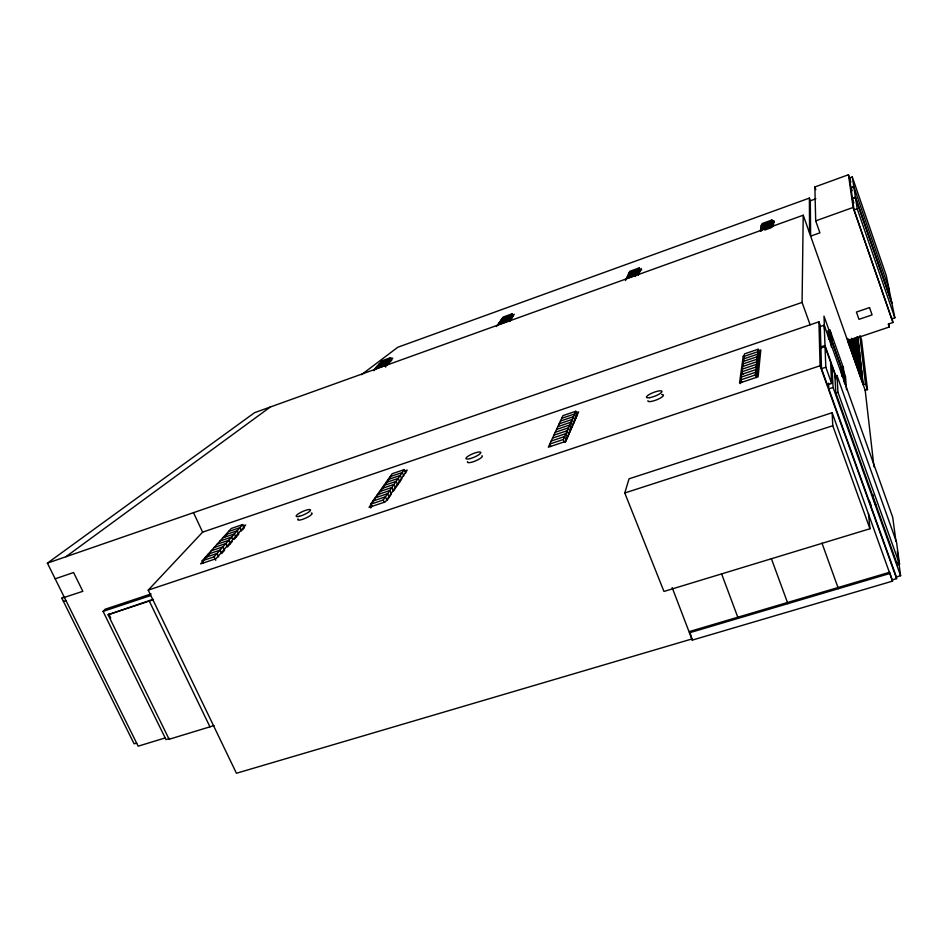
<?xml version="1.0" encoding="UTF-8"?>
<svg xmlns="http://www.w3.org/2000/svg" width="948" height="948" viewBox="0 0 948 948"><rect width="100%" height="100%" fill="white"/><g stroke="black" fill="none" stroke-linecap="round" stroke-linejoin="round"><path stroke-width="1.42" d="M810.125 324.82L802.079 302.412L803.229 215.208L254.55 412.688L47.4 563.136L138.159 746.183L165.035 737.971M787.895 603.651L771.352 558.573M738.219 618.357L721.547 573.741M773.331 226.086L773.888 220.588L771.34 221.512M756.338 377.577L755.366 374.958L758.116 349.243L744.441 353.9L740.447 383.584M761.007 231.395L762.062 223.574L771.945 219.995L771.115 227.757L764.799 230.032M760.426 230.731L761.185 225.174L761.682 226.548M868.463 513.496L869.944 528.747L663.956 591.445L624.768 492.972L629.034 478.823L832.154 412.724L892.53 581.124L692.253 640.125L690.049 632.731M692.253 640.125L672.156 587.594M565.281 442.266L568.693 434.421L567.2 430.7L553.881 435.191M569.12 433.461L572.438 425.865L570.957 422.204L557.851 426.636M572.841 424.929L577.237 414.869L575.803 411.266L562.934 415.639L548.335 447.207L565.731 441.365L578.612 411.859L575.863 412.795M638.407 274.861L641.204 268.462M564.333 442.005L563.313 439.481L575.803 411.266M635.373 276.591L639.201 267.917L629.756 271.329L625.479 280.584M396.276 486.928L401.774 478.93L400.257 475.434L388.04 479.581M509.337 321.455L514.29 314.25M371.628 506.659L370.573 504.253L383.253 499.987L404.298 469.604L405.791 473.064M513.283 316.359L512.24 313.764L506.777 321.645L497.57 324.963M370.692 507.986L372.363 505.604M370.573 504.253L392.188 473.716L404.298 469.604M496.42 326.574L503.198 317.023L512.24 313.764M374.922 499.075L369.056 507.358L385.386 501.883L407.213 470.113L404.618 470.99M376.593 496.705L384.13 486.051M385.8 483.681L390.825 476.583M497.878 325.211L501.871 319.571M153.043 599.326L108.084 614.742L169.123 739.274L169.739 738.445L165.995 739.594L103.083 611.377L105.181 609.22L151.111 593.934M232.224 541.557L227.473 546.96L225.885 543.536L214.153 547.494M234.097 539.424L238.754 534.127L237.201 530.773L225.671 534.684M242.415 529.968L244.228 527.906L242.688 524.576L231.265 528.463L202.173 560.825L203.263 563.148M385.255 366.627L392.768 358.095M202.173 560.825L214.106 556.82L242.688 524.576M390.671 357.645L383.122 366.153L374.318 369.329L382.008 360.773L390.671 357.645L391.737 360.169L390.256 361.852L389.178 359.328L380.492 362.456M203.559 560.6L200.621 563.882L215.978 558.728L245.686 525.014L243.02 525.927M205.526 558.419L210.432 552.945M225.138 536.556L227.093 534.376M373.939 370.692L378.75 365.336M692.455 638.81L236.443 773.26L148.232 590.118L202.623 532.148L818.918 321.81L820.423 325.994M136.69 743.22L134.071 743.753L61.845 598.212L63.907 596.636M361.484 374.697L397.805 347.252L809.379 198.096L810.327 200.798L810.635 236.135L819.913 232.841L815.695 220.872L814.865 186.969L848.46 174.74L850.913 182.111M65.827 556.772L270.275 407.036M852.288 176.921L849.467 177.94L854.077 209.899L891.748 318.836L894.853 317.793L886.321 275.761L852.288 176.921L857.217 208.785L894.853 317.793M810.327 200.798L815.873 198.784M853.864 187.064L850.937 188.119L851.908 190.915M502.084 318.587L511.162 315.317L512.216 317.924M629.093 272.763L638.585 269.339L639.604 272.017M378.963 364.162L387.685 361.01L388.763 363.558M500.971 320.163L510.071 316.881L511.138 319.488M628.429 274.197L637.945 270.773L638.976 273.462L638.348 274.908L637.305 272.206L627.754 275.655M761.718 226.134L771.672 222.543L772.667 225.316M639.011 270.773L641.713 269.801M771.838 222.887L774.374 221.974M377.423 365.869L386.168 362.717L387.258 365.264M499.845 321.751L508.981 318.457L510.048 321.076M761.54 227.437L771.542 223.835L772.537 226.619L772.94 222.756L771.945 219.995M375.882 367.587L384.651 364.423L385.753 366.983M498.719 323.351L507.879 320.045M627.078 277.112L636.665 273.652M761.363 228.741L771.399 225.126L772.063 226.999M626.403 278.582L636.025 275.121M761.185 230.068L771.257 226.442M852.394 198.227L855.416 197.137L891.736 302.448M852.477 198.76L855.499 197.682L891.878 303.159M815.695 220.872L853.117 207.458L848.46 174.74M854.077 209.899L857.217 208.785M47.4 563.136L802.079 302.412M55.174 578.813L73.589 572.521L82.843 591.315L61.845 598.212M895.955 541.308L892.696 517.241L824.215 325.2L820.281 326.539L821.501 368.654L827.331 384.864L831.633 383.442L830.602 362.195L825.033 346.613L820.909 347.999M758.116 350.843L760.817 349.931L758.104 376.818L739.523 383.051L743.256 355.891L743.943 357.763M228.492 531.555L239.963 527.657L241.503 530.999M390.126 476.631L402.296 472.507L403.789 475.979M561.69 418.341L574.606 413.956L576.052 417.57M744.097 356.365L757.855 351.696L759.241 355.464M560.422 421.078L573.41 416.67L574.867 420.308M743.765 358.865L757.594 354.173L758.981 357.953M828.635 339.325L828.232 330.71L829.974 330.117L843.424 367.895L844.609 383.833M222.839 537.836L234.405 533.914L235.969 537.291M385.931 482.556L398.207 478.396L399.724 481.904M559.142 423.851L572.189 419.419L573.659 423.069M743.422 361.378L757.322 356.673L758.732 360.477M219.972 541.024L231.596 537.089L232.639 539.353M383.81 485.566L396.134 481.383L397.662 484.914M743.078 363.925L757.049 359.197L758.459 363.025M217.08 544.247L228.752 540.301L230.328 543.702M381.653 488.599L394.048 484.404L395.589 487.947L393.479 491.017L391.939 487.462L379.484 491.656M556.535 429.456L569.724 425L571.206 428.686M742.734 366.497L756.777 361.757L758.199 365.596M555.22 432.312L568.468 427.844L569.961 431.541M742.379 369.104L756.504 364.34L757.926 368.191M211.203 550.776L222.981 546.806L224.581 550.243L221.666 553.561L220.054 550.113L208.228 554.094M377.292 494.761L389.794 490.543L391.358 494.109L387.033 500.414L385.457 496.799L372.837 501.054M820.873 346.909L824.985 345.522L824.215 325.2M892.08 318.291L892.909 322.521L888.252 324.098L889.26 327.001L847.725 340.984L847.512 338.495M375.076 497.89L387.637 493.659L389.201 497.25M552.53 438.106L565.92 433.603L567.425 437.336M741.668 374.401L755.947 369.59L757.381 373.488M205.218 557.448L217.092 553.454L218.715 556.914M551.167 441.057L564.629 436.53L566.146 440.287M741.3 377.079L755.651 372.256L757.108 376.178L759.502 353L758.116 349.243M563.313 439.481L549.793 444.031L550.812 446.532M755.366 374.958L740.933 379.804L741.905 382.423M856.696 340.936L858.082 340.474L858.687 345.878L855.831 337.749M857.324 346.719L858.734 346.245L859.35 351.779M857.964 352.632L859.386 352.158L854.563 338.46M148.232 590.118L820.079 365.774L818.918 321.81M821.501 368.654L825.815 367.22L825.033 346.613M858.627 358.711L860.073 358.237L853.212 338.815M103.083 611.377L150.531 595.593M841.765 376.166L841.137 367.314L842.879 366.746L843.969 381.487M859.563 367.35L859.303 364.944L860.76 364.459L861.436 370.455M108.084 614.742L153.481 599.681M834.892 376.155L836.954 375.467L896.535 542.161L899.534 564.202L897.436 564.818L835.84 393.041L834.892 376.155L835.887 378.927M860.713 377.932L862.206 377.434L862.917 383.762L847.962 341.505L847.713 338.59M892.376 579.868L896.595 578.624L896.381 576.965L828.789 388.905L833.079 387.483L831.989 366.07L835.97 377.209M835.84 393.041L837.973 392.342L836.954 375.467M859.895 336.078L865.477 383.94L863.19 384.687L857.822 336.73M873.961 466.772L865.204 390.375L867.491 389.628L861.542 339.799L860.18 335.924M624.768 492.972L832.771 425.735L832.154 412.724M169.123 739.274L214.094 725.564M689.563 631.51L889.627 572.248L892.53 581.124M689.362 632.814L889.781 573.493M896.381 576.965L900.6 575.72L899.048 564.261M63.386 601.316L65.993 600.629M108.783 614.02L110.726 617.989M149.286 601.068L209.946 726.832M193.499 512.667L202.623 532.148M214.106 556.82L215.741 560.304M383.253 499.987L384.319 502.404M639.201 267.917L640.232 270.595M742.983 374.318L742.023 371.735L756.22 366.947L757.653 370.822M821.987 543.157L838.411 588.696M762.891 227.603L761.896 224.842L771.814 221.263L772.81 224.036M832.771 425.735L869.944 528.747M837.973 392.342L899.534 564.202M825.815 367.22L831.633 383.442M833.079 387.483L900.6 575.72M869.257 500.426L871.354 506.244M820.079 365.774L896.595 578.624M829.37 331.196L823.99 316.111L824.487 329.086M830.839 335.308L832.297 339.42M842.073 366.852L845.486 376.451L846.517 389.723M828.232 330.71L829.204 333.412M831.597 340.154L841.208 367.125M829.832 335.568L841.137 367.314M824.985 345.522L836.409 377.47M856.838 336.801L858.295 340.948M855.866 338.116L858.947 346.719M854.515 338.081L859.611 352.644M853.176 338.436L860.286 358.711M851.624 338.294L860.725 364.068L860.073 358.237M851.66 338.673L860.985 364.944M850.309 339.254L861.696 371.355M850.676 340.522L859.303 364.944M865.477 383.94L867.491 389.628M848.887 339.467L862.159 377.02L861.483 370.869L860.002 371.355L860.393 375.053M848.827 339.751L862.431 377.932M803.229 215.208L865.204 390.375M814.865 186.969L815.813 189.671M851.825 190.406L850.866 187.609L853.781 186.555L889.034 289.164M852.951 200.147L853.911 202.931M853.117 207.458L892.909 322.521M888.738 324.157L889.26 327.001M897.306 551.38L897.886 555.67M898.277 558.538L898.668 561.394M897.069 562.069L897.436 564.818M857.75 337.488L858.047 340.119M859.386 352.158L860.026 357.846M875.419 503.447L875.585 504.94L873.499 499.11L873.025 494.761M841.788 369.921L842.097 374.27M830.59 332.227L831.349 346.956M829.974 330.117L830.709 344.456M828.848 332.807L828.99 335.758M828.54 383.182L828.789 388.905M809.379 198.096L809.58 233.161M661.657 394.546A8.331 1.979 -21.2 0 1 658.007 399.25A8.331 1.979 -21.2 0 1 647.911 400.684M481.951 455.715A8.046 1.872 -22.8 0 1 475.339 460.977A8.046 1.872 -22.8 0 1 467.601 461.593M311.311 512.975A7.857 1.742 -24.1 0 1 305.529 518.189A7.857 1.742 -24.1 0 1 298.063 518.852M869.541 307.59L856.423 312.058L858.983 319.346L872.089 314.89L869.541 307.59M299.485 516.304A7.868 1.73 -24.1 0 0 310.565 510.119A7.868 1.73 -24.1 0 0 300.018 512.821A7.868 1.73 -24.1 0 0 299.485 516.304M470.066 458.619A8.046 1.849 -22.8 0 0 480.814 452.469A8.046 1.849 -22.8 0 0 469.248 455.49A8.046 1.849 -22.8 0 0 470.066 458.619M649.759 397.65A8.342 1.967 -21.2 0 0 662 391.666A8.342 1.967 -21.2 0 0 650.92 393.61A8.342 1.967 -21.2 0 0 649.759 397.65"/></g></svg>
